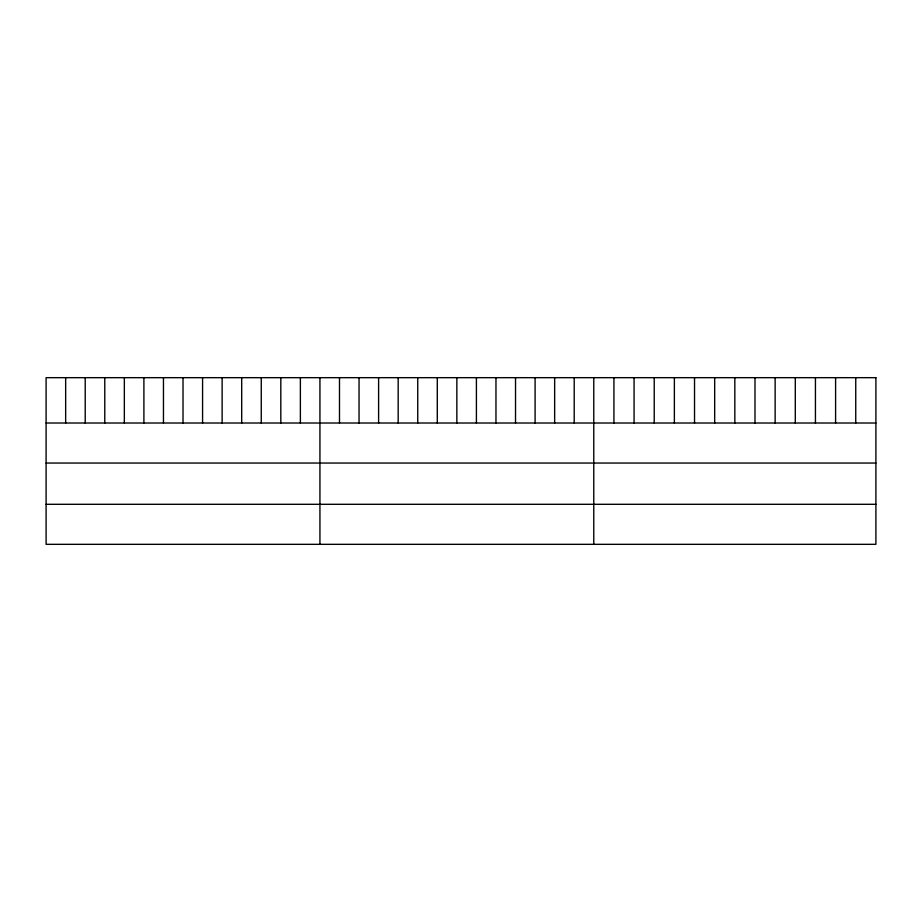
<?xml version="1.0" encoding="UTF-8"?>
<svg xmlns="http://www.w3.org/2000/svg" width="922" height="922" viewBox="0 0 922 922"><rect width="100%" height="100%" fill="white"/><g stroke="black" fill="none" stroke-linecap="round" stroke-linejoin="round"><path stroke-width="1.38" d="M46.1 423.014L875.9 423.014M46.1 463.04L875.9 463.04M46.1 504.299L875.9 504.299M855.743 377.674L855.743 423.014M835.597 377.674L835.597 423.014M815.44 377.674L815.44 423.014M795.294 377.674L795.294 423.014M775.137 377.674L775.137 423.014M754.991 377.674L754.991 423.014M734.834 377.674L734.834 423.014M714.677 377.674L714.677 423.014M694.531 377.674L694.531 423.014M674.374 377.674L674.374 423.014M654.228 377.674L654.228 423.014M634.071 377.674L634.071 423.014M613.925 377.674L613.925 423.014M593.768 377.674L593.768 544.326M574.21 377.674L574.21 423.014M554.652 377.674L554.652 423.014M535.094 377.674L535.094 423.014M515.525 377.674L515.525 423.014M495.967 377.674L495.967 423.014M476.409 377.674L476.409 423.014M456.851 377.674L456.851 423.014M437.293 377.674L437.293 423.014M417.735 377.674L417.735 423.014M398.177 377.674L398.177 423.014M378.608 377.674L378.608 423.014M359.05 377.674L359.05 423.014M339.492 377.674L339.492 423.014M319.934 377.674L319.934 544.326M300.376 377.674L300.376 423.014M280.818 377.674L280.818 423.014M261.26 377.674L261.26 423.014M241.691 377.674L241.691 423.014M222.133 377.674L222.133 423.014M202.575 377.674L202.575 423.014M183.017 377.674L183.017 423.014M163.459 377.674L163.459 423.014M143.901 377.674L143.901 423.014M124.343 377.674L124.343 423.014M104.774 377.674L104.774 423.014M85.216 377.674L85.216 423.014M65.658 377.674L65.658 423.014M875.9 377.674L46.1 377.674L46.1 544.326L875.9 544.326L875.9 377.674"/></g></svg>
